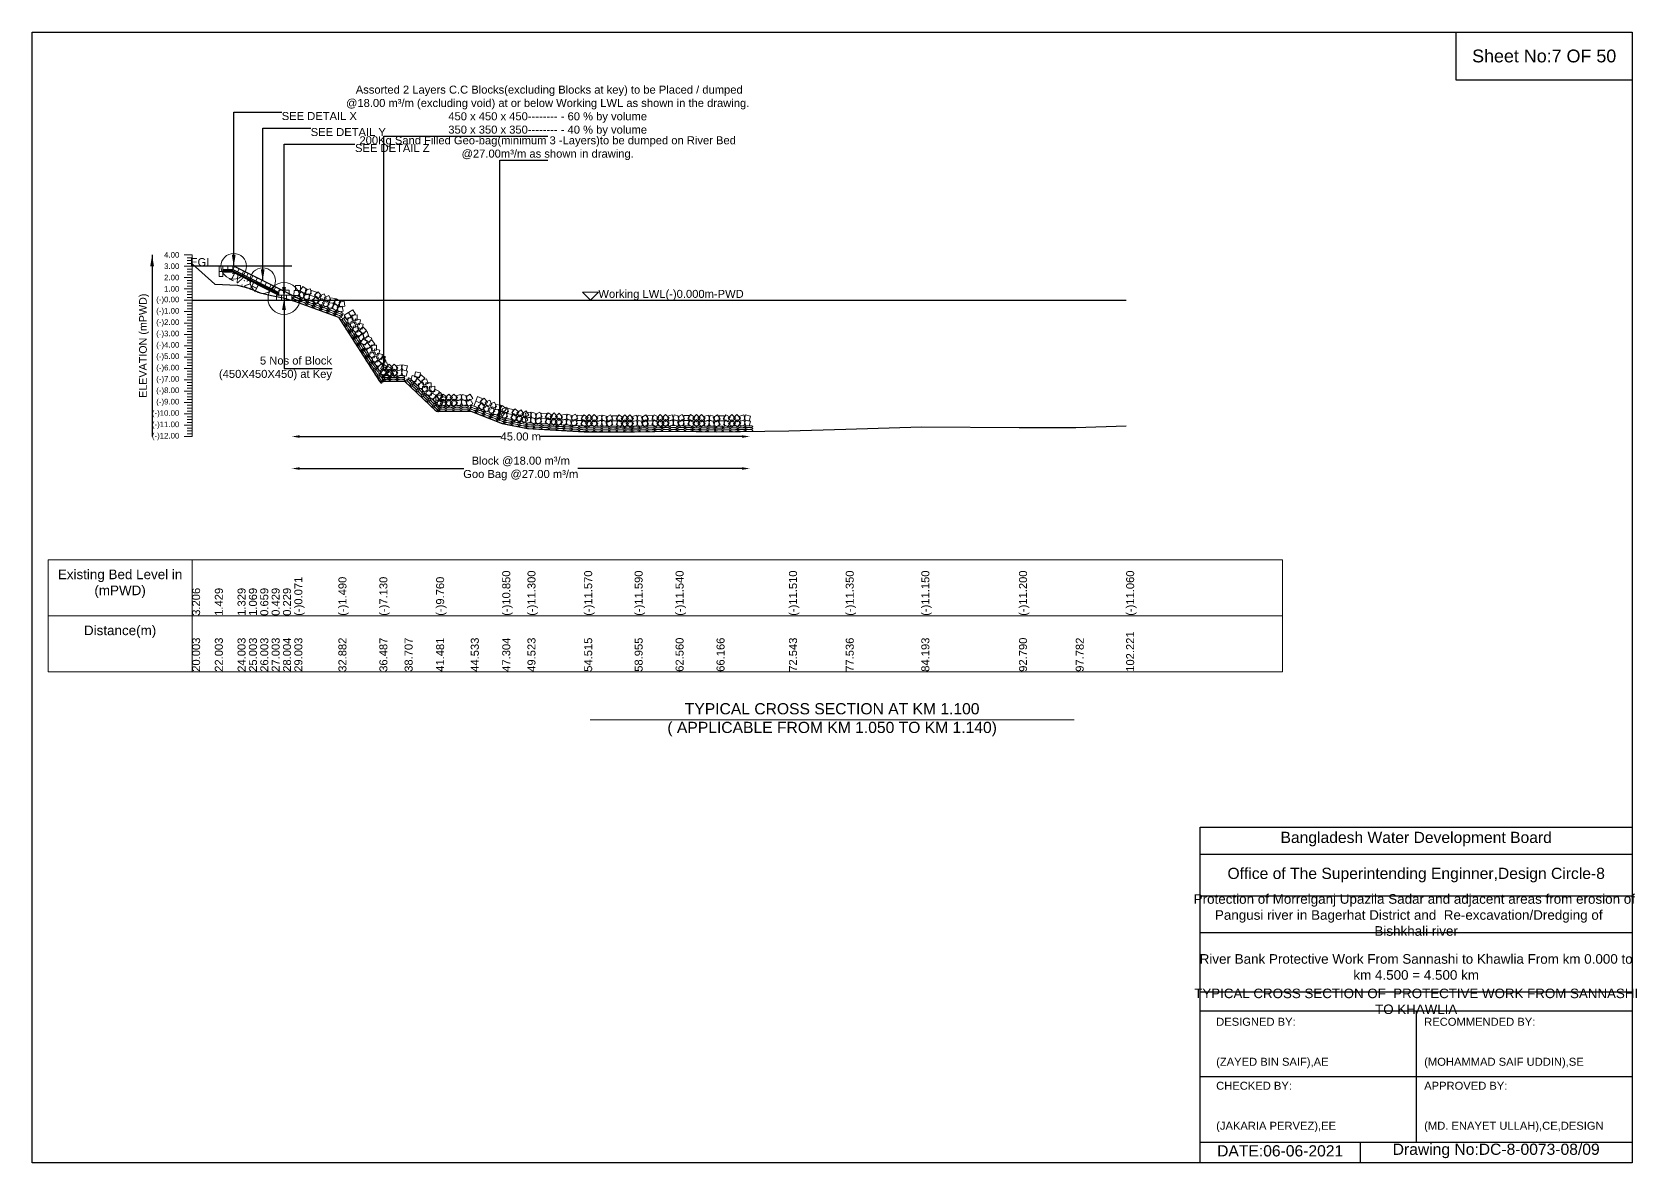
# Model space of a CAD drawing. Header units: inches. Extents: x 89000 to 845029, y -7071 to 0.
# Drawn here: x 190000 to 200029, y -7071 to 0 of the extents above; entities that cross this region are included whole.
import ezdxf

# ---------------------------------------------------------------- set-up
doc = ezdxf.new("R2010")
doc.units = ezdxf.units.IN
doc.header["$LTSCALE"] = 7
doc.header["$MEASUREMENT"] = 0
for name, color, linetype, lineweight in [('Cross section Data Border', 7, 'Continuous', 9), ('Cross Section Labels', 7, 'Continuous', 9), ('Existing_Bed_Level for Xsection', 7, 'Continuous', 25), ('Long Section Labels', 7, 'Continuous', 9)]:
    doc.layers.add(name, color=color, linetype=linetype, lineweight=lineweight)
doc.styles.get("Standard").update_dxf_attribs({"font": 'arial.ttf'})
doc.dimstyles.new('Appron Lebeling Style', dxfattribs={"dimtxt": 50, "dimasz": 50, "dimexe": 0.18, "dimexo": 0.0625, "dimgap": 0.09, "dimtad": 0, "dimtih": 1, "dimtoh": 1, "dimdec": 4, "dimzin": 0, "dimdsep": 46, "dimtxsty": 'Standard', "dimcen": 0.09, "dimse1": 1, "dimse2": 1, "dimadec": 0, "dimazin": 0, "dimtfac": 1, "dimtdec": 4, "dimtofl": 0, "dimtmove": 0, "dimatfit": 3, "dimfxl": 1, "dimtolj": 1, "dimtzin": 0, "dimarcsym": 0})
doc.dimstyles.get("Standard").update_dxf_attribs({"dimtxt": 0.18, "dimasz": 0.18, "dimexe": 0.18, "dimexo": 0.0625, "dimgap": 0.09, "dimtad": 0, "dimtih": 1, "dimtoh": 1, "dimdec": 4, "dimzin": 0, "dimdsep": 46, "dimtxsty": 'Standard', "dimcen": 0.09, "dimadec": 0, "dimazin": 0, "dimtfac": 1, "dimtdec": 4, "dimtofl": 0, "dimtmove": 0, "dimatfit": 3, "dimfxl": 1, "dimtolj": 1, "dimtzin": 0, "dimarcsym": 0})

# ---------------------------------------------------------------- blocks, each defined once
blk = doc.blocks.new('*D7')
at = {"layer": 'Cross Section Labels', "color": 0, "lineweight": -2, "transparency": 16777216}
for p, q in [((191672, -2529), (192931, -2529)), ((194436, -2529), (193178, -2529))]:
    blk.add_line(p, q, dxfattribs=at)
at = {"layer": 'Cross Section Labels', "color": 0, "transparency": 16777216}
for points in [[(191672, -2521), (191672, -2537), (191622, -2529)], [(194436, -2521), (194436, -2537), (194486, -2529)]]:
    blk.add_solid(points, dxfattribs=at)
at = {"layer": 'Defpoints', "color": 0, "transparency": 16777216}
for p in [(191622, -1677), (194486, -2497), (194486, -2529)]:
    blk.add_point(p, dxfattribs=at)
at = {"layer": 'Cross Section Labels', "color": 0, "transparency": 16777216, "insert": (193054, -2529), "char_height": 50, "attachment_point": 5}
blk.add_mtext('\\A1;45.00 m', dxfattribs=at)
blk = doc.blocks.new('*D8')
at = {"layer": 'Cross Section Labels', "color": 0, "lineweight": -2, "transparency": 16777216}
for p, q in [((191672, -2729), (192699, -2729)), ((194436, -2729), (193410, -2729))]:
    blk.add_line(p, q, dxfattribs=at)
at = {"layer": 'Cross Section Labels', "color": 0, "transparency": 16777216}
for points in [[(191672, -2721), (191672, -2737), (191622, -2729)], [(194436, -2721), (194436, -2737), (194486, -2729)]]:
    blk.add_solid(points, dxfattribs=at)
at = {"layer": 'Defpoints', "color": 0, "transparency": 16777216}
for p in [(191622, -1677), (194486, -2497), (194486, -2729)]:
    blk.add_point(p, dxfattribs=at)
at = {"layer": 'Cross Section Labels', "color": 0, "transparency": 16777216, "insert": (193054, -2729), "char_height": 50, "attachment_point": 5}
blk.add_mtext('\\A1;Block @18.00 m³/m ^JGoo Bag @27.00 m³/m ', dxfattribs=at)

msp = doc.modelspace()

# ---------------------------------------------------------------- linework, layer by layer
for points in [[(190000, 0), (200000, 0), (200000, -7071), (190000, -7071)], [(198900, 0), (200000, 0), (200000, -300), (198900, -300)]]:
    msp.add_lwpolyline(points, close=True)
for points in [[(197300, -7071), (197300, -4971), (200000, -4971)], [(197300, -5141), (200000, -5141)], [(197300, -5401), (200000, -5401)], [(197300, -5631), (200000, -5631)], [(197300, -6001), (200000, -6001)], [(197300, -6121), (200000, -6121)], [(198650, -6121), (198650, -6941)], [(197300, -6531), (200000, -6531)], [(197300, -6941), (200000, -6941)], [(198300, -6941), (198300, -7071)]]:
    msp.add_lwpolyline(points)
at = {"layer": 'Cross section Data Border'}
msp.add_lwpolyline([(190100, -3300), (197815.40124, -3300), (197815.40124, -4000), (190100, -4000)], close=True, dxfattribs=at)
for points in [[(191000, -3300), (191000, -4000)], [(190100, -3650), (197815.40124, -3650)]]:
    msp.add_lwpolyline(points, dxfattribs=at)
at = {"layer": 'Cross Section Labels'}
msp.add_lwpolyline([(193489.26609, -1677.11), (193539.26609, -1627.11), (193439.26609, -1627.11)], close=True, dxfattribs=at)
msp.add_lwpolyline([(193488, -4300), (195000, -4300), (196512, -4300)], dxfattribs=at)
for centre, radius in [((191260.16609, -1464.11), 80), ((191441.21609, -1554.635), 80), ((191574.34109, -1666.46), 100)]:
    msp.add_circle(centre, radius, dxfattribs=at)
at = {"layer": 'Existing_Bed_Level for Xsection'}
for points in [[(191000, -1449.484), (191142.01031, -1575.651), (191284.02062, -1582.751), (191355.04539, -1601.211), (191426.03093, -1630.321), (191497.0557, -1646.651), (191568.08047, -1660.851), (191639.06601, -1682.151), (191914.41896, -1782.9), (192170.41301, -2183.34), (192328.00368, -2183.34), (192524.94588, -2370.07), (192741.69647, -2370.07), (192938.39525, -2447.46), (193095.97374, -2479.41), (193450.38345, -2498.58), (193765.61911, -2500), (194021.60366, -2496.45), (194277.58925, -2500), (194730.35401, -2494.32), (195084.84997, -2482.96), (195557.52818, -2468.76), (196167.88279, -2472.31), (196522.31289, -2472.31), (196837.47833, -2462.37)], [(191622.26609, -1464.11), (191000, -1464.11)], [(191686.16609, -1677.11), (191264.6635, -1466.3587), (191260.16609, -1464.11), (191255.13785, -1464.11), (191191.23785, -1464.11)], [(191191.23785, -1485.41), (191255.13785, -1485.41), (191542.39109, -1629.03662)], [(191191.23785, -1492.51), (191253.46176, -1492.51), (191542.39109, -1636.97467)], [(191191.23785, -1499.61), (191251.78568, -1499.61), (191542.39109, -1644.91271)], [(191000, -1677.11), (196837.47833, -1677.11)]]:
    msp.add_lwpolyline(points, dxfattribs=at)
at = {"layer": 'Long Section Labels'}
for points in [[(191000, -1393.11), (190950, -1393.11)], [(191000, -2529.11), (191000, -2458.11), (191000, -2387.11), (191000, -2316.11), (191000, -2245.11), (191000, -2174.11), (191000, -2103.11), (191000, -2032.11), (191000, -1961.11), (191000, -1890.11), (191000, -1819.11), (191000, -1748.11), (191000, -1677.11), (191000, -1606.11), (191000, -1535.11), (191000, -1464.11), (191000, -1393.11)], [(191000, -1464.11), (190950, -1464.11)], [(191000, -1410.86), (190970, -1410.86)], [(191000, -1428.61), (190970, -1428.61)], [(191000, -1446.36), (190970, -1446.36)], [(191000, -1481.86), (190970, -1481.86)], [(191000, -1499.61), (190970, -1499.61)], [(191000, -1535.11), (190950, -1535.11)], [(191000, -1517.36), (190970, -1517.36)], [(191000, -1552.86), (190970, -1552.86)], [(191000, -1570.61), (190970, -1570.61)], [(191000, -1588.36), (190970, -1588.36)], [(191000, -1606.11), (190950, -1606.11)], [(191000, -1677.11), (190950, -1677.11)], [(191000, -1623.86), (190970, -1623.86)], [(191000, -1641.61), (190970, -1641.61)], [(191000, -1659.36), (190970, -1659.36)], [(191000, -1694.86), (190970, -1694.86)], [(191000, -1748.11), (190950, -1748.11)], [(191000, -1712.61), (190970, -1712.61)], [(191000, -1730.36), (190970, -1730.36)], [(191000, -1765.86), (190970, -1765.86)], [(191000, -1783.61), (190970, -1783.61)], [(191000, -1801.36), (190970, -1801.36)], [(191000, -1819.11), (190950, -1819.11)], [(191000, -1890.11), (190950, -1890.11)], [(191000, -1836.86), (190970, -1836.86)], [(191000, -1854.61), (190970, -1854.61)], [(191000, -1872.36), (190970, -1872.36)], [(191000, -1961.11), (190950, -1961.11)], [(191000, -1907.86), (190970, -1907.86)], [(191000, -1925.61), (190970, -1925.61)], [(191000, -1943.36), (190970, -1943.36)], [(191000, -1978.86), (190970, -1978.86)], [(191000, -1996.61), (190970, -1996.61)], [(191000, -2032.11), (190950, -2032.11)], [(191000, -2103.11), (190950, -2103.11)], [(191000, -2014.36), (190970, -2014.36)], [(191000, -2049.86), (190970, -2049.86)], [(191000, -2067.61), (190970, -2067.61)], [(191000, -2085.36), (190970, -2085.36)], [(191000, -2174.11), (190950, -2174.11)], [(191000, -2120.86), (190970, -2120.86)], [(191000, -2138.61), (190970, -2138.61)], [(191000, -2156.36), (190970, -2156.36)], [(191000, -2191.86), (190970, -2191.86)], [(191000, -2245.11), (190950, -2245.11)], [(191000, -2209.61), (190970, -2209.61)], [(191000, -2227.36), (190970, -2227.36)], [(191000, -2262.86), (190970, -2262.86)], [(191000, -2280.61), (190970, -2280.61)], [(191000, -2298.36), (190970, -2298.36)], [(191000, -2316.11), (190950, -2316.11)], [(191000, -2387.11), (190950, -2387.11)], [(191000, -2333.86), (190970, -2333.86)], [(191000, -2351.61), (190970, -2351.61)], [(191000, -2369.36), (190970, -2369.36)], [(191000, -2404.86), (190970, -2404.86)], [(191000, -2458.11), (190950, -2458.11)], [(191000, -2422.61), (190970, -2422.61)], [(191000, -2440.36), (190970, -2440.36)], [(191000, -2475.86), (190970, -2475.86)], [(191000, -2493.61), (190970, -2493.61)], [(191000, -2529.11), (190950, -2529.11)], [(191000, -2511.36), (190970, -2511.36)]]:
    msp.add_lwpolyline(points, dxfattribs=at)
for points in [[(191191.23785, -1464.11), (191169.93785, -1464.11), (191169.93785, -1496.06), (191191.23785, -1496.06)], [(191191.23785, -1496.06), (191169.93785, -1496.06), (191169.93785, -1528.01), (191191.23785, -1528.01)], [(191223.18785, -1464.11), (191191.23785, -1464.11), (191191.23785, -1485.41), (191223.18785, -1485.41)], [(191255.13785, -1464.11), (191223.18785, -1464.11), (191223.18785, -1485.41), (191255.13785, -1485.41)], [(191293.24045, -1480.64718), (191264.6635, -1466.3587), (191255.13785, -1485.41), (191283.7148, -1499.69847)], [(191321.81739, -1494.93565), (191293.24045, -1480.64718), (191283.7148, -1499.69847), (191312.29174, -1513.98695)], [(191350.39434, -1509.22412), (191321.81739, -1494.93565), (191312.29174, -1513.98695), (191340.86869, -1528.27542)], [(191378.97129, -1523.5126), (191350.39434, -1509.22412), (191340.86869, -1528.27542), (191369.44564, -1542.5639)], [(191407.54824, -1537.80107), (191378.97129, -1523.5126), (191369.44564, -1542.5639), (191398.02259, -1556.85237)], [(191436.12519, -1552.08955), (191407.54824, -1537.80107), (191398.02259, -1556.85237), (191426.59954, -1571.14085)], [(191464.70214, -1566.37802), (191436.12519, -1552.08955), (191426.59954, -1571.14085), (191455.17649, -1585.42932)], [(191493.27909, -1580.6665), (191464.70214, -1566.37802), (191455.17649, -1585.42932), (191483.75344, -1599.7178)], [(191521.85604, -1594.95497), (191493.27909, -1580.6665), (191483.75344, -1599.7178), (191512.33039, -1614.00627)], [(191550.43298, -1609.24344), (191521.85604, -1594.95497), (191512.33039, -1614.00627), (191540.90733, -1628.29474)], [(191678.18709, -1585.61924), (191646.251, -1584.67644), (191645.3082, -1616.61253), (191677.24429, -1617.55532)], [(191718.76702, -1609.69861), (191692.62989, -1591.32328), (191674.25455, -1617.46041), (191700.39168, -1635.83575)], [(191558.36609, -1645.16), (191526.41609, -1645.16), (191526.41609, -1677.11), (191558.36609, -1677.11)], [(191574.34109, -1613.21), (191542.39109, -1613.21), (191542.39109, -1645.16), (191574.34109, -1645.16)], [(191590.31609, -1645.16), (191558.36609, -1645.16), (191558.36609, -1677.11), (191590.31609, -1677.11)], [(191606.29109, -1613.21), (191574.34109, -1613.21), (191574.34109, -1645.16), (191606.29109, -1645.16)], [(191622.26609, -1645.16), (191590.31609, -1645.16), (191590.31609, -1677.11), (191622.26609, -1677.11)], [(191669.00461, -1616.22127), (191637.06852, -1615.27847), (191636.12572, -1647.21456), (191668.06181, -1648.15736)], [(191707.78862, -1639.70323), (191681.65148, -1621.3279), (191663.27615, -1647.46503), (191689.41328, -1665.84036)], [(191728.53768, -1636.08597), (191697.06043, -1641.56185), (191702.53632, -1673.0391), (191734.01357, -1667.56321)], [(191739.51608, -1606.08135), (191708.03884, -1611.55723), (191713.51472, -1643.03448), (191744.99197, -1637.5586)], [(191766.03313, -1656.02783), (191736.02851, -1645.04943), (191725.05011, -1675.05405), (191755.05473, -1686.03245)], [(191777.01153, -1626.02321), (191747.00692, -1615.04481), (191736.02851, -1645.04943), (191766.03313, -1656.02783)], [(191798.05016, -1678.51303), (191777.53993, -1654.01542), (191753.04232, -1674.52565), (191773.55255, -1699.02326)], [(191809.02856, -1648.50841), (191788.51833, -1624.0108), (191764.02072, -1644.52103), (191784.53096, -1669.01864)], [(191813.32221, -1666.28436), (191784.33748, -1679.72639), (191797.77951, -1708.71112), (191826.76424, -1695.26909)], [(191824.30061, -1636.27974), (191795.31589, -1649.72177), (191808.75791, -1678.7065), (191837.74264, -1665.26447)], [(191856.77504, -1706.2306), (191843.30993, -1677.25658), (191814.33592, -1690.72169), (191827.80103, -1719.6957)], [(191867.75344, -1676.22598), (191854.28834, -1647.25196), (191825.31432, -1660.71707), (191838.77943, -1689.69108)], [(191882.8883, -1694.95852), (191851.06407, -1692.12635), (191848.2319, -1723.95057), (191880.05613, -1726.78274)], [(191893.8667, -1664.9539), (191862.04247, -1662.12173), (191859.2103, -1693.94595), (191891.03453, -1696.77812)], [(191917.82095, -1716.55205), (191891.68382, -1698.17671), (191873.30849, -1724.31385), (191899.44562, -1742.68918)], [(191928.79935, -1686.54743), (191902.66222, -1668.17209), (191884.28689, -1694.30923), (191910.42402, -1712.68456)], [(191949.54842, -1682.93016), (191918.07117, -1688.40605), (191923.54706, -1719.8833), (191955.02431, -1714.40741)], [(191938.57002, -1712.93478), (191907.09277, -1718.41067), (191912.56866, -1749.88792), (191944.04591, -1744.41203)], [(191993.77124, -1780.48263), (191976.56219, -1753.56329), (191949.64285, -1770.77234), (191966.8519, -1797.69168)], [(192005.6058, -1817.77362), (192004.14289, -1785.85713), (191972.22639, -1787.32004), (191973.68931, -1819.23653)], [(192020.69059, -1763.27358), (192003.48154, -1736.35424), (191976.56219, -1753.56329), (191993.77124, -1780.48263)], [(192032.52514, -1800.56457), (192031.06223, -1768.64808), (191999.14574, -1770.11099), (192000.60865, -1802.02748)], [(192052.08419, -1800.09607), (192020.88343, -1793.21743), (192014.0048, -1824.41818), (192045.20555, -1831.29682)], [(192025.16484, -1817.30512), (191993.96409, -1810.42648), (191987.08545, -1841.62723), (192018.2862, -1848.50587)], [(192035.51041, -1875.41552), (192042.3642, -1844.20931), (192011.15798, -1837.35552), (192004.30419, -1868.56173)], [(192063.11202, -1882.27941), (192039.5178, -1860.73609), (192017.97447, -1884.33031), (192041.5687, -1905.87364)], [(192062.42975, -1858.20647), (192069.28355, -1827.00026), (192038.07733, -1820.14647), (192031.22354, -1851.35268)], [(192077.80598, -1920.62858), (192068.15667, -1890.17052), (192037.69861, -1899.81984), (192047.34793, -1930.27789)], [(192090.03137, -1865.07036), (192066.43714, -1843.52704), (192044.89381, -1867.12126), (192068.48804, -1888.66459)], [(192104.72533, -1903.41953), (192095.07601, -1872.96147), (192064.61795, -1882.61079), (192074.26727, -1913.06884)], [(192123.4205, -1913.11998), (192095.06617, -1898.39469), (192080.34088, -1926.74902), (192108.69521, -1941.47432)], [(192096.50116, -1930.32903), (192068.14683, -1915.60374), (192053.42153, -1943.95807), (192081.77587, -1958.68337)], [(192114.23459, -1968.91804), (192097.02554, -1941.9987), (192070.1062, -1959.20775), (192087.31525, -1986.12709)], [(192126.06915, -2006.20903), (192124.60624, -1974.29254), (192092.68974, -1975.75545), (192094.15266, -2007.67194)], [(192141.15394, -1951.70899), (192123.94489, -1924.78965), (192097.02554, -1941.9987), (192114.23459, -1968.91804)], [(192145.62819, -2005.74053), (192114.42744, -1998.86189), (192107.5488, -2030.06264), (192138.74955, -2036.94128)], [(192152.98849, -1988.99998), (192151.52558, -1957.08349), (192119.60909, -1958.5464), (192121.072, -1990.46289)], [(192172.54754, -1988.53148), (192141.34679, -1981.65284), (192134.46815, -2012.85359), (192165.6689, -2019.73223)], [(192155.97376, -2063.85093), (192162.82755, -2032.64472), (192131.62133, -2025.79093), (192124.76754, -2056.99714)], [(192183.57537, -2070.71482), (192159.98115, -2049.1715), (192138.43782, -2072.76572), (192162.03205, -2094.30905)], [(192182.89311, -2046.64188), (192189.7469, -2015.43567), (192158.54068, -2008.58188), (192151.68689, -2039.78809)], [(192198.26933, -2109.06399), (192188.62002, -2078.60593), (192158.16196, -2088.25525), (192167.81128, -2118.7133)], [(192210.49472, -2053.50577), (192186.90049, -2031.96245), (192165.35716, -2055.55667), (192188.95139, -2077.1)], [(192216.96451, -2118.76444), (192188.61018, -2104.03915), (192173.88488, -2132.39348), (192202.23922, -2147.11878)], [(192220.93734, -2093.34468), (192193.25826, -2077.38625), (192177.29984, -2105.06532), (192204.97891, -2121.02375)], [(192225.18868, -2091.85494), (192215.53936, -2061.39688), (192185.0813, -2071.0462), (192194.73062, -2101.50425)], [(192243.88385, -2101.55539), (192215.52952, -2086.8301), (192200.80423, -2115.18443), (192229.15856, -2129.90973)], [(192231.07758, -2076.61294), (192208.47653, -2099.196), (192231.05959, -2121.79706), (192253.66065, -2099.214)], [(192285.61065, -2099.196), (192263.00959, -2076.61294), (192240.42653, -2099.214), (192263.02758, -2121.79706)], [(192306.26069, -2079.63743), (192275.40102, -2087.91289), (192283.67648, -2118.77257), (192314.53615, -2110.49711)], [(192346.48615, -2087.91289), (192315.62648, -2079.63743), (192307.35102, -2110.49711), (192338.21069, -2118.77257)], [(192220.93734, -2125.29468), (192193.25826, -2109.33625), (192177.29984, -2137.01532), (192204.97891, -2152.97375)], [(192234.69794, -2157.35345), (192217.48889, -2130.43411), (192190.56955, -2147.64316), (192207.7786, -2174.5625)], [(192231.07758, -2108.56294), (192208.47653, -2131.146), (192231.05959, -2153.74706), (192253.66065, -2131.164)], [(192261.61729, -2140.1444), (192244.40824, -2113.22506), (192217.48889, -2130.43411), (192234.69794, -2157.35345)], [(192285.61065, -2131.146), (192263.00959, -2108.56294), (192240.42653, -2131.164), (192263.02758, -2153.74706)], [(192306.26069, -2111.58743), (192275.40102, -2119.86289), (192283.67648, -2150.72257), (192314.53615, -2142.44711)], [(192346.48615, -2119.86289), (192315.62648, -2111.58743), (192307.35102, -2142.44711), (192338.21069, -2150.72257)], [(192405.5718, -2154.90614), (192374.50583, -2147.44234), (192367.04203, -2178.5083), (192398.108, -2185.9721)], [(192432.07616, -2188.08904), (192408.89098, -2166.1061), (192386.90804, -2189.29128), (192410.09322, -2211.27423)], [(192427.55474, -2131.72095), (192396.48878, -2124.25715), (192389.02498, -2155.32312), (192420.09094, -2162.78692)], [(192454.05911, -2164.90386), (192430.87392, -2142.92092), (192408.89098, -2166.1061), (192432.07616, -2188.08904)], [(192452.54266, -2221.43266), (192443.43684, -2190.80773), (192412.8119, -2199.91355), (192421.91773, -2230.53848)], [(192474.5256, -2198.24748), (192465.41978, -2167.62255), (192434.79485, -2176.72837), (192443.90067, -2207.3533)], [(192493.39622, -2193.08266), (192461.4572, -2193.92005), (192462.29459, -2225.85908), (192494.23362, -2225.02168)], [(192471.41328, -2216.26784), (192439.47426, -2217.10523), (192440.31165, -2249.04426), (192472.25067, -2248.20686)], [(192495.44824, -2270.17675), (192494.58541, -2238.23841), (192462.64706, -2239.10123), (192463.50989, -2271.03958)], [(192523.89049, -2270.19177), (192495.80266, -2254.96428), (192480.57517, -2283.0521), (192508.663, -2298.2796)], [(192517.43118, -2246.99157), (192516.56835, -2215.05322), (192484.63, -2215.91605), (192485.49283, -2247.8544)], [(192545.87343, -2247.00659), (192517.78561, -2231.77909), (192502.55811, -2259.86692), (192530.64594, -2275.09441)], [(192547.38707, -2303.87384), (192530.68697, -2276.63583), (192503.44896, -2293.33592), (192520.14906, -2320.57393)], [(192555.99249, -2269.96), (192524.04249, -2269.96), (192524.04249, -2301.91), (192555.99249, -2301.91)], [(192555.99249, -2301.91), (192524.04249, -2301.91), (192524.04249, -2333.86), (192555.99249, -2333.86)], [(192569.37001, -2280.68865), (192552.66991, -2253.45064), (192525.4319, -2270.15074), (192542.132, -2297.38875)], [(192567.86808, -2308.78674), (192536.80211, -2301.32294), (192529.33831, -2332.38891), (192560.40428, -2339.85271)], [(192593.78624, -2280.07468), (192566.10716, -2264.11625), (192550.14873, -2291.79532), (192577.82781, -2307.75375)], [(192593.78624, -2312.02468), (192566.10716, -2296.06625), (192550.14873, -2323.74532), (192577.82781, -2339.70375)], [(192589.85102, -2285.60156), (192558.78506, -2278.13776), (192551.32126, -2309.20372), (192582.38722, -2316.66752)], [(192603.92648, -2263.34294), (192581.32543, -2285.926), (192603.90849, -2308.52706), (192626.50955, -2285.944)], [(192603.92648, -2295.29294), (192581.32543, -2317.876), (192603.90849, -2340.47706), (192626.50955, -2317.894)], [(192658.45955, -2285.926), (192635.85849, -2263.34294), (192613.27543, -2285.944), (192635.87648, -2308.52706)], [(192658.45955, -2317.876), (192635.85849, -2295.29294), (192613.27543, -2317.894), (192635.87648, -2340.47706)], [(192679.10959, -2266.36743), (192648.24992, -2274.64289), (192656.52538, -2305.50257), (192687.38505, -2297.22711)], [(192679.10959, -2298.31743), (192648.24992, -2306.59289), (192656.52538, -2337.45257), (192687.38505, -2329.17711)], [(192719.33505, -2274.64289), (192688.47538, -2266.36743), (192680.19992, -2297.22711), (192711.05959, -2305.50257)], [(192719.33505, -2306.59289), (192688.47538, -2298.31743), (192680.19992, -2329.17711), (192711.05959, -2337.45257)], [(192737.57781, -2264.11625), (192709.89873, -2280.07468), (192725.85716, -2307.75375), (192753.53624, -2291.79532)], [(192737.57781, -2296.06625), (192709.89873, -2312.02468), (192725.85716, -2339.70375), (192753.53624, -2323.74532)], [(192813.66055, -2290.8041), (192783.92899, -2279.10639), (192772.23128, -2308.83795), (192801.96284, -2320.53567)], [(192845.12687, -2314.05373), (192825.21247, -2289.06935), (192800.22809, -2308.98375), (192820.14249, -2333.96813)], [(192860.68895, -2302.19636), (192831.38895, -2314.93655), (192844.12914, -2344.23655), (192873.42914, -2331.49636)], [(192801.96284, -2320.53567), (192772.23128, -2308.83795), (192760.53356, -2338.56952), (192790.26513, -2350.26723)], [(192833.42916, -2343.7853), (192813.51476, -2318.80092), (192788.53038, -2338.71532), (192808.44478, -2363.6997)], [(192848.99124, -2331.92792), (192819.69124, -2344.66812), (192832.43143, -2373.96812), (192861.73143, -2361.22792)], [(192891.46958, -2372.90889), (192878.70606, -2343.61905), (192849.41622, -2356.38257), (192862.17974, -2385.67242)], [(192903.1673, -2343.17733), (192890.40377, -2313.88748), (192861.11393, -2326.65101), (192873.87745, -2355.94085)], [(192917.8467, -2362.26888), (192886.09989, -2358.67122), (192882.50224, -2390.41802), (192914.24904, -2394.01568)], [(192929.54441, -2332.53731), (192897.79761, -2328.93965), (192894.19995, -2360.68645), (192925.94675, -2364.28411)], [(192952.24926, -2384.6973), (192926.56217, -2365.69793), (192907.5628, -2391.38502), (192933.24989, -2410.38439)], [(192963.94697, -2354.96574), (192938.25989, -2335.96636), (192919.26052, -2361.65345), (192944.9476, -2380.65282)], [(192961.09388, -2376.55271), (192930.79565, -2386.69271), (192940.93565, -2416.99094), (192971.23388, -2406.85094)], [(192967.44275, -2345.23986), (192937.14452, -2355.37986), (192947.28452, -2385.67809), (192977.58275, -2375.53809)], [(193001.15847, -2390.63871), (192969.84562, -2384.28984), (192963.49675, -2415.60268), (192994.8096, -2421.95155)], [(193007.50734, -2359.32586), (192976.19449, -2352.97699), (192969.84562, -2384.28984), (193001.15847, -2390.63871)], [(193036.18861, -2408.06177), (193012.23266, -2386.92141), (192991.0923, -2410.87736), (193015.04825, -2432.01772)], [(193042.53748, -2376.74893), (193018.58154, -2355.60856), (192997.44117, -2379.56451), (193021.39712, -2400.70488)], [(193049.45145, -2393.6787), (193022.81356, -2411.32029), (193040.45516, -2437.95817), (193067.09304, -2420.31658)], [(193055.80032, -2362.36585), (193029.16244, -2380.00744), (193046.80403, -2406.64533), (193073.44191, -2389.00373)], [(193098.40946, -2426.64782), (193080.74666, -2400.02399), (193054.12284, -2417.68679), (193071.78563, -2444.31062)], [(193104.75833, -2395.33497), (193087.09553, -2368.71115), (193060.47171, -2386.37395), (193078.13451, -2412.99777)], [(193114.10917, -2376.53679), (193082.84758, -2383.13341), (193089.4442, -2414.395), (193120.70579, -2407.79838)], [(193153.82895, -2386.97278), (193123.46129, -2377.04264), (193113.53115, -2407.4103), (193143.89881, -2417.34045)], [(193172.61363, -2377.44681), (193144.11303, -2391.88698), (193158.55319, -2420.38758), (193187.05379, -2405.94741)], [(193214.30128, -2385.55399), (193182.39792, -2383.82834), (193180.67227, -2415.7317), (193212.57563, -2417.45735)], [(193251.49357, -2397.69518), (193224.71683, -2380.26507), (193207.28672, -2407.04181), (193234.06346, -2424.47192)], [(193262.52271, -2381.53555), (193238.73491, -2402.86495), (193260.0643, -2426.65275), (193283.8521, -2405.32335)], [(193315.75644, -2407.03104), (193294.40811, -2383.26023), (193270.6373, -2404.60856), (193291.98563, -2428.37937)], [(193337.43272, -2388.61635), (193306.17113, -2395.21296), (193312.76775, -2426.47456), (193344.02934, -2419.87794)], [(193377.1525, -2399.05234), (193346.78484, -2389.1222), (193336.8547, -2419.48986), (193367.22236, -2429.42)], [(193395.93718, -2389.52637), (193367.43658, -2403.96653), (193381.87674, -2432.46713), (193410.37734, -2418.02697)], [(193437.62483, -2397.63355), (193405.72147, -2395.9079), (193403.99582, -2427.81126), (193435.89918, -2429.53691)], [(193474.81711, -2409.77474), (193448.04037, -2392.34463), (193430.61026, -2419.12137), (193457.387, -2436.55148)], [(193480.60569, -2391.988), (193457.90313, -2414.46902), (193480.38416, -2437.17158), (193503.08671, -2414.69055)], [(193535.03647, -2414.81648), (193512.53737, -2392.13183), (193489.85273, -2414.63093), (193512.35183, -2437.31558)], [(193555.77441, -2395.35112), (193524.87777, -2403.48749), (193533.01414, -2434.38413), (193563.91078, -2426.24776)], [(193595.96218, -2403.8077), (193565.1401, -2395.39331), (193556.72572, -2426.21539), (193587.5478, -2434.62978)], [(193614.25217, -2393.36333), (193586.5015, -2409.19692), (193602.33508, -2436.94759), (193630.08576, -2421.11401)], [(193656.2901, -2399.3965), (193624.34042, -2399.25259), (193624.19651, -2431.20226), (193656.14618, -2431.34618)], [(193694.03791, -2409.68132), (193666.431, -2393.59837), (193650.34805, -2421.20528), (193677.95496, -2437.28823)], [(193704.25342, -2392.99543), (193681.55086, -2415.47646), (193704.03189, -2438.17901), (193726.73444, -2415.69798)], [(193758.6842, -2415.82391), (193736.1851, -2393.13927), (193713.50046, -2415.63837), (193735.99956, -2438.32301)], [(193777.51585, -2396.12248), (193746.7739, -2404.82506), (193755.47649, -2435.56701), (193786.21844, -2426.86443)], [(193817.8522, -2403.83935), (193786.88074, -2395.99261), (193779.034, -2426.96406), (193810.00545, -2434.81081)], [(193835.94723, -2393.06075), (193808.49211, -2409.40146), (193824.83282, -2436.85658), (193852.28794, -2420.51587)], [(193878.0889, -2398.32064), (193846.14197, -2398.76368), (193846.58501, -2430.71061), (193878.53194, -2430.26757)], [(193916.01927, -2407.91027), (193888.12157, -2392.33719), (193872.54849, -2420.2349), (193900.44619, -2435.80797)], [(193925.92653, -2391.03953), (193903.6408, -2413.93383), (193926.53509, -2436.21956), (193948.82082, -2413.32526)], [(193980.7675, -2412.86423), (193957.85547, -2390.59674), (193935.58797, -2413.50877), (193958.50001, -2435.77627)], [(194001.14435, -2393.02119), (193970.4024, -2401.72378), (193979.10498, -2432.46573), (194009.84693, -2423.76314)], [(194044.1272, -2401.32607), (194013.38525, -2392.62349), (194004.68267, -2423.36544), (194035.42462, -2432.06803)], [(194062.51418, -2391.05341), (194034.61647, -2406.62649), (194050.18955, -2434.52419), (194078.08725, -2418.95111)], [(194104.49378, -2397.47989), (194072.54685, -2397.03685), (194072.10381, -2428.98378), (194104.05074, -2429.42682)], [(194142.14364, -2408.11767), (194114.68852, -2391.77696), (194098.34781, -2419.23208), (194125.80293, -2435.57279)], [(194152.51492, -2391.52815), (194129.60289, -2413.79564), (194151.87038, -2436.70768), (194174.78241, -2414.44018)], [(194206.72959, -2414.86523), (194184.44386, -2391.97094), (194161.54956, -2414.25667), (194183.8353, -2437.15097)], [(194227.64886, -2395.59489), (194196.67741, -2403.44164), (194204.52415, -2434.41309), (194235.49561, -2426.56635)], [(194267.7557, -2404.42735), (194237.01375, -2395.72476), (194228.31117, -2426.46671), (194259.05312, -2435.1693)], [(194283.34447, -2393.96571), (194255.86776, -2410.2701), (194272.17215, -2437.74681), (194299.64886, -2421.44242)], [(194325.47915, -2399.28134), (194293.53166, -2399.68212), (194293.93245, -2431.62961), (194325.87993, -2431.22882)], [(194363.3968, -2408.92113), (194335.51973, -2393.31117), (194319.90976, -2421.18825), (194347.78684, -2436.79821)], [(194373.32637, -2392.06351), (194351.01037, -2414.9283), (194373.87517, -2437.2443), (194396.19116, -2414.3795)], [(194428.13842, -2413.96072), (194405.25586, -2391.66295), (194382.95809, -2414.54551), (194405.84065, -2436.84328)], [(194448.5415, -2394.14465), (194417.78807, -2402.80657), (194426.44998, -2433.56), (194457.20342, -2424.89809)], [(194488.8676, -2401.91487), (194457.90655, -2394.02717), (194450.01885, -2424.98822), (194480.9799, -2432.87592)], [(193112.38352, -2408.44015), (193081.12193, -2415.03677), (193087.71855, -2446.29836), (193118.98014, -2439.70174)], [(193152.1033, -2418.87615), (193121.73564, -2408.94601), (193111.8055, -2439.31367), (193142.17316, -2449.24381)], [(193170.88798, -2409.35018), (193142.38738, -2423.79034), (193156.82754, -2452.29094), (193185.32814, -2437.85078)], [(193212.57563, -2417.45735), (193180.67227, -2415.7317), (193178.94662, -2447.63507), (193210.84998, -2449.36072)], [(193249.76791, -2429.59855), (193222.99117, -2412.16844), (193205.56107, -2438.94518), (193232.3378, -2456.37529)], [(193260.79706, -2413.43892), (193237.00926, -2434.76831), (193258.33865, -2458.55611), (193282.12645, -2437.22671)], [(193314.03079, -2438.9344), (193292.68245, -2415.16359), (193268.91165, -2436.51193), (193290.25998, -2460.28273)], [(193335.70707, -2420.51971), (193304.44548, -2427.11633), (193311.0421, -2458.37792), (193342.30369, -2451.7813)], [(193375.42685, -2430.95571), (193345.05919, -2421.02556), (193335.12904, -2451.39322), (193365.4967, -2461.32337)], [(193394.21153, -2421.42974), (193365.71093, -2435.8699), (193380.15109, -2464.3705), (193408.65169, -2449.93034)], [(193435.89918, -2429.53691), (193403.99582, -2427.81126), (193402.27017, -2459.71462), (193434.17353, -2461.44028)], [(193473.09146, -2441.6781), (193446.31472, -2424.24799), (193428.88461, -2451.02473), (193455.66135, -2468.45484)], [(193480.46177, -2423.93767), (193457.75921, -2446.4187), (193480.24024, -2469.12125), (193502.94279, -2446.64022)], [(193534.89255, -2446.76615), (193512.39345, -2424.08151), (193489.70881, -2446.58061), (193512.20791, -2469.26525)], [(193555.63049, -2427.3008), (193524.73385, -2435.43717), (193532.87022, -2466.3338), (193563.76686, -2458.19743)], [(193595.81826, -2435.75737), (193564.99618, -2427.34299), (193556.5818, -2458.16507), (193587.40388, -2466.57945)], [(193614.10825, -2425.31301), (193586.35758, -2441.14659), (193602.19116, -2468.89727), (193629.94184, -2453.06368)], [(193656.14618, -2431.34618), (193624.19651, -2431.20226), (193624.05259, -2463.15194), (193656.00226, -2463.29586)], [(193693.89399, -2441.631), (193666.28708, -2425.54805), (193650.20413, -2453.15496), (193677.81104, -2469.23791)], [(193704.1095, -2424.94511), (193681.40694, -2447.42614), (193703.88797, -2470.12869), (193726.59053, -2447.64766)], [(193758.54028, -2447.77359), (193736.04118, -2425.08895), (193713.35654, -2447.58805), (193735.85564, -2470.27269)], [(193777.95889, -2428.06941), (193747.21694, -2436.77199), (193755.91953, -2467.51394), (193786.66148, -2458.81136)], [(193818.29524, -2435.78628), (193787.32378, -2427.93953), (193779.47704, -2458.91099), (193810.44849, -2466.75773)], [(193836.39027, -2425.00768), (193808.93515, -2441.34839), (193825.27586, -2468.80351), (193852.73098, -2452.4628)], [(193878.53194, -2430.26757), (193846.58501, -2430.71061), (193847.02805, -2462.65754), (193878.97498, -2462.2145)], [(193916.46231, -2439.8572), (193888.56461, -2424.28412), (193872.99153, -2452.18182), (193900.88923, -2467.7549)], [(193926.36957, -2422.98646), (193904.08384, -2445.88075), (193926.97813, -2468.16648), (193949.26386, -2445.27219)], [(193981.21054, -2444.81116), (193958.29851, -2422.54367), (193936.03101, -2445.4557), (193958.94305, -2467.72319)], [(194001.58739, -2424.96812), (193970.84544, -2433.67071), (193979.54802, -2464.41266), (194010.28997, -2455.71007)], [(194043.68416, -2433.273), (194012.94221, -2424.57042), (194004.23963, -2455.31237), (194034.98158, -2464.01495)], [(194062.07114, -2423.00034), (194034.17344, -2438.57341), (194049.74652, -2466.47112), (194077.64422, -2450.89804)], [(194104.05074, -2429.42682), (194072.10381, -2428.98378), (194071.66077, -2460.93071), (194103.6077, -2461.37375)], [(194141.7006, -2440.0646), (194114.24548, -2423.72389), (194097.90477, -2451.17901), (194125.35989, -2467.51972)], [(194152.07188, -2423.47508), (194129.15985, -2445.74257), (194151.42734, -2468.65461), (194174.33937, -2446.38711)], [(194206.28655, -2446.81216), (194184.00082, -2423.91787), (194161.10653, -2446.2036), (194183.39226, -2469.09789)], [(194227.20582, -2427.54182), (194196.23437, -2435.38856), (194204.08111, -2466.36002), (194235.05257, -2458.51328)], [(194267.31266, -2436.37428), (194236.57071, -2427.67169), (194227.86813, -2458.41364), (194258.61008, -2467.11623)], [(194283.74526, -2425.9132), (194256.26855, -2442.21758), (194272.57293, -2469.69429), (194300.04964, -2453.38991)], [(194325.87993, -2431.22882), (194293.93245, -2431.62961), (194294.33323, -2463.57709), (194326.28072, -2463.17631)], [(194363.79759, -2440.86861), (194335.92051, -2425.25865), (194320.31055, -2453.13573), (194348.18763, -2468.74569)], [(194373.72715, -2424.01099), (194351.41116, -2446.87579), (194374.27596, -2469.19178), (194396.59195, -2446.32698)], [(194428.53921, -2445.90821), (194405.65665, -2423.61043), (194383.35887, -2446.49299), (194406.24143, -2468.79077)], [(194448.94229, -2426.09214), (194418.18885, -2434.75406), (194426.85077, -2465.50749), (194457.6042, -2456.84557)], [(194489.26839, -2433.86235), (194458.30734, -2425.97465), (194450.41964, -2456.93571), (194481.38069, -2464.82341)]]:
    msp.add_lwpolyline(points, close=True, dxfattribs=at)
for centre, major_axis in [((191646.85785, -1678.57567), (22.19008, -8.11914)), ((191651.00524, -1667.2406), (22.19008, -8.11914)), ((191655.15264, -1655.90552), (22.19008, -8.11914)), ((191691.23801, -1694.81395), (22.19008, -8.11914)), ((191695.38541, -1683.47887), (22.19008, -8.11914)), ((191699.5328, -1672.14379), (22.19008, -8.11914)), ((191735.61818, -1711.05223), (22.19008, -8.11914)), ((191739.76557, -1699.71715), (22.19008, -8.11914)), ((191743.91297, -1688.38207), (22.19008, -8.11914)), ((191784.14574, -1715.95542), (22.19008, -8.11914)), ((191788.29314, -1704.62035), (22.19008, -8.11914)), ((191779.99834, -1727.2905), (22.19008, -8.11914)), ((191824.37851, -1743.52878), (22.19008, -8.11914)), ((191828.52591, -1732.1937), (22.19008, -8.11914)), ((191832.6733, -1720.85862), (22.19008, -8.11914)), ((191868.75868, -1759.76706), (22.19008, -8.11914)), ((191872.90607, -1748.43198), (22.19008, -8.11914)), ((191877.05347, -1737.0969), (22.19008, -8.11914)), ((191913.13884, -1776.00533), (22.19008, -8.11914)), ((191917.28624, -1764.67025), (22.19008, -8.11914)), ((191921.43363, -1753.33517), (22.19008, -8.11914)), ((191943.03425, -1816.45715), (12.72705, -19.90835)), ((191953.20378, -1809.95595), (12.72705, -19.90835)), ((191963.37331, -1803.45475), (12.72705, -19.90835)), ((191968.48835, -1856.27385), (12.72705, -19.90835)), ((191978.65788, -1849.77265), (12.72705, -19.90835)), ((191988.82741, -1843.27146), (12.72705, -19.90835)), ((191993.94245, -1896.09055), (12.72705, -19.90835)), ((192004.11198, -1889.58935), (12.72705, -19.90835)), ((192014.28151, -1883.08816), (12.72705, -19.90835)), ((192039.7356, -1922.90486), (12.72705, -19.90835)), ((192019.39654, -1935.90725), (12.72705, -19.90835)), ((192029.56607, -1929.40605), (12.72705, -19.90835)), ((192044.85064, -1975.72395), (12.72705, -19.90835)), ((192055.02017, -1969.22276), (12.72705, -19.90835)), ((192065.1897, -1962.72156), (12.72705, -19.90835)), ((192070.30474, -2015.54065), (12.72705, -19.90835)), ((192080.47427, -2009.03946), (12.72705, -19.90835)), ((192090.6438, -2002.53826), (12.72705, -19.90835)), ((192095.75884, -2055.35736), (12.72705, -19.90835)), ((192105.92837, -2048.85616), (12.72705, -19.90835)), ((192116.0979, -2042.35496), (12.72705, -19.90835)), ((192121.21293, -2095.17406), (12.72705, -19.90835)), ((192131.38246, -2088.67286), (12.72705, -19.90835)), ((192141.55199, -2082.17166), (12.72705, -19.90835)), ((192167.00609, -2121.98836), (12.72705, -19.90835)), ((192146.66703, -2134.99076), (12.72705, -19.90835)), ((192156.83656, -2128.48956), (12.72705, -19.90835)), ((192172.12113, -2174.80746), (12.72705, -19.90835)), ((192182.29066, -2168.30626), (12.72705, -19.90835)), ((192192.46019, -2161.80507), (12.72705, -19.90835)), ((192211.40159, -2153.165), (23.6288, 0)), ((192211.40159, -2165.235), (23.6288, 0)), ((192211.40159, -2177.305), (23.6288, 0)), ((192258.65919, -2153.165), (23.6288, 0)), ((192258.65919, -2165.235), (23.6288, 0)), ((192258.65919, -2177.305), (23.6288, 0)), ((192305.91679, -2153.165), (23.6288, 0)), ((192305.91679, -2165.235), (23.6288, 0)), ((192305.91679, -2177.305), (23.6288, 0)), ((192350.42166, -2196.27908), (17.14673, -16.25761)), ((192358.72633, -2187.52023), (17.14673, -16.25761)), ((192367.031, -2178.76138), (17.14673, -16.25761)), ((192393.01979, -2220.03545), (17.14673, -16.25761)), ((192401.32446, -2211.2766), (17.14673, -16.25761)), ((192384.71512, -2228.79429), (17.14673, -16.25761)), ((192419.00858, -2261.30951), (17.14673, -16.25761)), ((192427.31325, -2252.55066), (17.14673, -16.25761)), ((192435.61792, -2243.79182), (17.14673, -16.25761)), ((192453.30205, -2293.82473), (17.14673, -16.25761)), ((192461.60671, -2285.06588), (17.14673, -16.25761)), ((192469.91138, -2276.30703), (17.14673, -16.25761)), ((192495.90017, -2317.5811), (17.14673, -16.25761)), ((192504.20484, -2308.82225), (17.14673, -16.25761)), ((192487.59551, -2326.33994), (17.14673, -16.25761)), ((192521.88897, -2358.85516), (17.14673, -16.25761)), ((192530.19364, -2350.09631), (17.14673, -16.25761)), ((192538.4983, -2341.33746), (17.14673, -16.25761)), ((192562.26889, -2339.895), (23.6288, 0)), ((192562.26889, -2351.965), (23.6288, 0)), ((192562.26889, -2364.035), (23.6288, 0)), ((192609.52649, -2339.895), (23.6288, 0)), ((192609.52649, -2351.965), (23.6288, 0)), ((192609.52649, -2364.035), (23.6288, 0)), ((192656.78409, -2339.895), (23.6288, 0)), ((192656.78409, -2351.965), (23.6288, 0)), ((192656.78409, -2364.035), (23.6288, 0)), ((192704.04169, -2339.895), (23.6288, 0)), ((192704.04169, -2351.965), (23.6288, 0)), ((192704.04169, -2364.035), (23.6288, 0)), ((192752.84209, -2367.96987), (21.98814, -8.65111)), ((192757.26122, -2356.73795), (21.98814, -8.65111)), ((192761.68036, -2345.50602), (21.98814, -8.65111)), ((192796.81838, -2385.27209), (21.98814, -8.65111)), ((192801.23751, -2374.04017), (21.98814, -8.65111)), ((192805.65665, -2362.80824), (21.98814, -8.65111)), ((192840.79466, -2402.57431), (21.98814, -8.65111)), ((192845.2138, -2391.34238), (21.98814, -8.65111)), ((192849.63294, -2380.11046), (21.98814, -8.65111)), ((192889.19009, -2408.6446), (21.98814, -8.65111)), ((192893.60923, -2397.41268), (21.98814, -8.65111)), ((192937.58552, -2414.71489), (21.98814, -8.65111)), ((192884.77095, -2419.87653), (21.98814, -8.65111)), ((192928.74724, -2437.17874), (21.98814, -8.65111)), ((192933.16638, -2425.94682), (21.98814, -8.65111)), ((192973.42144, -2448.40397), (23.15759, -4.69534)), ((192975.8199, -2436.57468), (23.15759, -4.69534)), ((192978.21836, -2424.74538), (23.15759, -4.69534)), ((193019.73662, -2457.79466), (23.15759, -4.69534)), ((193022.13508, -2445.96536), (23.15759, -4.69534)), ((193024.53354, -2434.13606), (23.15759, -4.69534)), ((193066.0518, -2467.18534), (23.15759, -4.69534)), ((193068.45026, -2455.35605), (23.15759, -4.69534)), ((193070.84872, -2443.52675), (23.15759, -4.69534)), ((193111.78024, -2474.22115), (23.59431, -1.27621)), ((193112.43215, -2462.16877), (23.59431, -1.27621)), ((193113.08406, -2450.11639), (23.59431, -1.27621)), ((193158.96886, -2476.77358), (23.59431, -1.27621)), ((193159.62077, -2464.7212), (23.59431, -1.27621)), ((193160.27268, -2452.66882), (23.59431, -1.27621)), ((193206.15748, -2479.32601), (23.59431, -1.27621)), ((193206.80939, -2467.27363), (23.59431, -1.27621)), ((193207.4613, -2455.22125), (23.59431, -1.27621)), ((193253.3461, -2481.87844), (23.59431, -1.27621)), ((193253.99801, -2469.82606), (23.59431, -1.27621)), ((193254.64992, -2457.77368), (23.59431, -1.27621)), ((193300.53472, -2484.43087), (23.59431, -1.27621)), ((193301.18663, -2472.37849), (23.59431, -1.27621)), ((193301.83854, -2460.32611), (23.59431, -1.27621)), ((193347.72334, -2486.9833), (23.59431, -1.27621)), ((193348.37525, -2474.93092), (23.59431, -1.27621)), ((193349.02716, -2462.87854), (23.59431, -1.27621)), ((193394.91196, -2489.53573), (23.59431, -1.27621)), ((193395.56387, -2477.48335), (23.59431, -1.27621)), ((193396.21578, -2465.43096), (23.59431, -1.27621)), ((193442.10058, -2492.08816), (23.59431, -1.27621)), ((193442.75249, -2480.03578), (23.59431, -1.27621)), ((193443.4044, -2467.98339), (23.59431, -1.27621)), ((193489.04643, -2492.7191), (23.62856, -0.10644)), ((193489.1008, -2480.64922), (23.62856, -0.10644)), ((193489.15517, -2468.57934), (23.62856, -0.10644)), ((193536.30355, -2492.93197), (23.62856, -0.10644)), ((193536.35792, -2480.86209), (23.62856, -0.10644)), ((193536.41229, -2468.79222), (23.62856, -0.10644)), ((193583.56067, -2493.14484), (23.62856, -0.10644)), ((193583.61504, -2481.07497), (23.62856, -0.10644)), ((193583.66941, -2469.00509), (23.62856, -0.10644)), ((193630.81779, -2493.35772), (23.62856, -0.10644)), ((193630.87216, -2481.28784), (23.62856, -0.10644)), ((193630.92653, -2469.21796), (23.62856, -0.10644)), ((193678.07491, -2493.57059), (23.62856, -0.10644)), ((193678.12928, -2481.50071), (23.62856, -0.10644)), ((193678.18365, -2469.43084), (23.62856, -0.10644)), ((193725.33203, -2493.78346), (23.62856, -0.10644)), ((193725.3864, -2481.71359), (23.62856, -0.10644)), ((193725.44077, -2469.64371), (23.62856, -0.10644)), ((193772.14294, -2469.73163), (23.62653, 0.32765)), ((193772.31032, -2481.80047), (23.62653, 0.32765)), ((193772.47769, -2493.8693), (23.62653, 0.32765)), ((193819.396, -2469.07632), (23.62653, 0.32765)), ((193819.56337, -2481.14516), (23.62653, 0.32765)), ((193819.73074, -2493.214), (23.62653, 0.32765)), ((193866.64906, -2468.42101), (23.62653, 0.32765)), ((193866.81643, -2480.48985), (23.62653, 0.32765)), ((193866.9838, -2492.55869), (23.62653, 0.32765)), ((193913.90211, -2467.76571), (23.62653, 0.32765)), ((193914.06948, -2479.83455), (23.62653, 0.32765)), ((193914.23686, -2491.90339), (23.62653, 0.32765)), ((193961.15517, -2467.1104), (23.62653, 0.32765)), ((193961.32254, -2479.17924), (23.62653, 0.32765)), ((193961.48991, -2491.24808), (23.62653, 0.32765)), ((194008.40823, -2466.45509), (23.62653, 0.32765)), ((194008.5756, -2478.52393), (23.62653, 0.32765)), ((194008.74297, -2490.59277), (23.62653, 0.32765)), ((194056.16339, -2490.89369), (23.62653, -0.32765)), ((194056.33076, -2478.82485), (23.62653, -0.32765)), ((194056.49814, -2466.75601), (23.62653, -0.32765)), ((194103.41645, -2491.549), (23.62653, -0.32765)), ((194103.58382, -2479.48016), (23.62653, -0.32765)), ((194103.75119, -2467.41132), (23.62653, -0.32765)), ((194150.66951, -2492.2043), (23.62653, -0.32765)), ((194150.83688, -2480.13546), (23.62653, -0.32765)), ((194151.00425, -2468.06662), (23.62653, -0.32765)), ((194197.92256, -2492.8596), (23.62653, -0.32765)), ((194198.08993, -2480.79077), (23.62653, -0.32765)), ((194198.2573, -2468.72193), (23.62653, -0.32765)), ((194245.17562, -2493.51491), (23.62653, -0.32765)), ((194245.34299, -2481.44607), (23.62653, -0.32765)), ((194245.51036, -2469.37723), (23.62653, -0.32765)), ((194291.96673, -2469.64226), (23.62694, 0.2964)), ((194292.11814, -2481.71131), (23.62694, 0.2964)), ((194292.26955, -2493.78036), (23.62694, 0.2964)), ((194339.22061, -2469.04945), (23.62694, 0.2964)), ((194339.37202, -2481.1185), (23.62694, 0.2964)), ((194339.52343, -2493.18755), (23.62694, 0.2964)), ((194386.47449, -2468.45664), (23.62694, 0.2964)), ((194386.6259, -2480.52569), (23.62694, 0.2964)), ((194386.77731, -2492.59474), (23.62694, 0.2964)), ((194433.72837, -2467.86384), (23.62694, 0.2964)), ((194433.87978, -2479.93289), (23.62694, 0.2964)), ((194434.03119, -2492.00194), (23.62694, 0.2964)), ((194480.98226, -2467.27103), (23.62694, 0.2964)), ((194481.13366, -2479.34008), (23.62694, 0.2964)), ((194481.28507, -2491.40913), (23.62694, 0.2964))]:
    msp.add_ellipse(centre, major_axis=major_axis, ratio=0.255, dxfattribs=at)

# ---------------------------------------------------------------- texts
at = {"attachment_point": 5}
for s, insert, char_height in [('Sheet No:7 OF 50', (199450, -150), 80), ('Bangladesh Water Development Board', (198650, -5046), 70), ('Office of The Superintending Enginner,Design Circle-8', (198650, -5271), 70)]:
    msp.add_mtext(s, dxfattribs=dict(at, insert=insert, char_height=char_height))
for s, insert, char_height, width, attachment_point in [('Protection of Morrelganj Upazila Sadar and adjacent areas from erosion of  Pangusi river in Bagerhat District and  Re-excavation/Dredging of     Bishkhali river', (198650, -5521), 60, 2800, 5), ('River Bank Protective Work From Sannashi to Khawlia From km 0.000 to km 4.500 = 4.500 km', (198650, -5846), 60, 2700, 5), ('TYPICAL CROSS SECTION OF  PROTECTIVE WORK FROM SANNASHI TO KHAWLIA', (198650, -6061), 59.5765532, 2800, 5), ('DESIGNED BY:^J^J^J(ZAYED BIN SAIF),AE', (197400, -6321), 50, 1400, 4), ('RECOMMENDED BY:^J^J^J(MOHAMMAD SAIF UDDIN),SE', (198700, -6321), 50, 1400, 4), ('CHECKED BY:^J^J^J(JAKARIA PERVEZ),EE', (197400, -6721), 50, 1400, 4), ('APPROVED BY:^J^J^J(MD. ENAYET ULLAH),CE,DESIGN', (198700, -6721), 50, 1400, 4), ('DATE:06-06-2021', (197800, -6996), 70, 1400, 5), ('Drawing No:DC-8-0073-08/09', (199150, -6996), 70, 2200, 5)]:
    msp.add_mtext(s, dxfattribs=dict(insert=insert, char_height=char_height, width=width, attachment_point=attachment_point))
at = {"layer": 'Cross section Data Border', "char_height": 60, "width": 800, "attachment_point": 5}
for s, insert in [('Existing Bed Level in (mPWD)', (190550, -3450)), ('Distance(m)', (190550, -3750))]:
    msp.add_mtext(s, dxfattribs=dict(at, insert=insert))
at = {"layer": 'Cross Section Labels'}
for s, insert, char_height, attachment_point in [(' Assorted 2 Layers C.C Blocks(excluding Blocks at key) to be Placed / dumped^J@18.00 m³/m (excluding void) at or below Working LWL as shown in the drawing.^J450 x 450 x 450-------- - 60 % by volume^J350 x 350 x 350-------- - 40 % by volume', (193222.24768, -650), 50, 8), ('SEE DETAIL X', (191560.16609, -500), 50, 1), ('SEE DETAIL Y', (191741.21609, -600), 50, 1), ('SEE DETAIL Z', (192018.11609, -700), 50, 1), ('200Kg Sand Filled Geo-bag(minimum 3 -Layers)to be dumped on River Bed^J@27.00m³/m as shown in drawing.', (193222.24768, -800), 50, 8), ('EGL', (191127.33785, -1464.11), 50, 9), ('Working LWL(-)0.000m-PWD', (193539.26609, -1677.11), 50, 7), ('5 Nos of Block ^J(450X450X450) at Key', (191874.34109, -2103.11), 50, 6), ('TYPICAL CROSS SECTION AT KM 1.100^J( APPLICABLE FROM KM 1.050 TO KM 1.140)', (195000, -4300), 70, 5)]:
    msp.add_mtext(s, dxfattribs=dict(at, insert=insert, char_height=char_height, attachment_point=attachment_point))
at = {"layer": 'Cross Section Labels', "insert": (191334.81501, -1541.12467), "char_height": 50, "attachment_point": 2, "rotation": 333.434948823}
msp.add_mtext('1V:2H', dxfattribs=at)
at = {"layer": 'Long Section Labels', "char_height": 35, "attachment_point": 6}
for s, insert in [('4.00', (190920, -1393.11)), ('3.00', (190920, -1464.11)), ('2.00', (190920, -1535.11)), ('1.00', (190920, -1606.11)), ('(-)0.00', (190920, -1677.11)), ('(-)1.00', (190920, -1748.11)), ('(-)2.00', (190920, -1819.11)), ('(-)3.00', (190920, -1890.11)), ('(-)4.00', (190920, -1961.11)), ('(-)5.00', (190920, -2032.11)), ('(-)6.00', (190920, -2103.11)), ('(-)7.00', (190920, -2174.11)), ('(-)8.00', (190920, -2245.11)), ('(-)9.00', (190920, -2316.11)), ('(-)10.00', (190920, -2387.11)), ('(-)11.00', (190920, -2458.11)), ('(-)12.00', (190920, -2529.11))]:
    msp.add_mtext(s, dxfattribs=dict(at, insert=insert))
at = {"layer": 'Long Section Labels', "rotation": 90}
for s, insert, char_height, attachment_point in [('ELEVATION (mPWD)', (190700, -1961.11), 48, 5), ('(-)0.071', (191639.06601, -3650), 50, 1), ('(-)1.490', (191914.41896, -3650), 50, 1), ('(-)7.130', (192170.41301, -3650), 50, 1), ('(-)7.130', (192170.41301, -3650), 50, 1), ('(-)9.760', (192524.94588, -3650), 50, 1), ('(-)9.760', (192524.94588, -3650), 50, 1), ('(-)10.850', (192938.39525, -3650), 50, 1), ('(-)11.300', (193095.97374, -3650), 50, 1), ('(-)11.570', (193450.38345, -3650), 50, 1), ('(-)11.590', (193765.61911, -3650), 50, 1), ('(-)11.590', (193765.61911, -3650), 50, 1), ('(-)11.540', (194021.60366, -3650), 50, 1), ('(-)11.510', (194730.35401, -3650), 50, 1), ('(-)11.350', (195084.84997, -3650), 50, 1), ('(-)11.150', (195557.52818, -3650), 50, 1), ('(-)11.200', (196167.88279, -3650), 50, 1), ('(-)11.200', (196167.88279, -3650), 50, 1), ('(-)11.060', (196837.47833, -3650), 50, 1), ('3.206', (191000, -3650), 50, 1), ('1.429', (191142.01031, -3650), 50, 1), ('1.329', (191284.02062, -3650), 50, 1), ('1.069', (191355.04539, -3650), 50, 1), ('0.659', (191426.03093, -3650), 50, 1), ('0.429', (191497.0557, -3650), 50, 1), ('0.229', (191568.08047, -3650), 50, 1), ('20.003', (191000, -4000), 50, 1), ('22.003', (191142.01031, -4000), 50, 1), ('24.003', (191284.02062, -4000), 50, 1), ('25.003', (191355.04539, -4000), 50, 1), ('26.003', (191426.03093, -4000), 50, 1), ('27.003', (191497.0557, -4000), 50, 1), ('28.004', (191568.08047, -4000), 50, 1), ('29.003', (191639.06601, -4000), 50, 1), ('32.882', (191914.41896, -4000), 50, 1), ('36.487', (192170.41301, -4000), 50, 1), ('38.707', (192328.00368, -4000), 50, 1), ('41.481', (192524.94588, -4000), 50, 1), ('44.533', (192741.69647, -4000), 50, 1), ('47.304', (192938.39525, -4000), 50, 1), ('49.523', (193095.97374, -4000), 50, 1), ('54.515', (193450.38345, -4000), 50, 1), ('58.955', (193765.61911, -4000), 50, 1), ('62.560', (194021.60366, -4000), 50, 1), ('66.166', (194277.58925, -4000), 50, 1), ('72.543', (194730.35401, -4000), 50, 1), ('77.536', (195084.84997, -4000), 50, 1), ('84.193', (195557.52818, -4000), 50, 1), ('92.790', (196167.88279, -4000), 50, 1), ('97.782', (196522.31289, -4000), 50, 1), ('102.221', (196837.47833, -4000), 50, 1)]:
    msp.add_mtext(s, dxfattribs=dict(at, insert=insert, char_height=char_height, attachment_point=attachment_point))

# ---------------------------------------------------------------- dimensions: what is measured, and where the dimension line sits
at = {"layer": 'Cross Section Labels'}
for base, text, picture, middle in [((194486.47237, -2529.11), '45.00 m', '*D7', (193054.36923, -2529.11)), ((194486.47237, -2729.11), 'Block @18.00 m³/m ^JGoo Bag @27.00 m³/m ', '*D8', (193054.36923, -2729.11))]:
    dim = msp.add_linear_dim(base=base, p1=(191622.26609, -1677.11), p2=(194486.47237, -2497.37953), text=text, dimstyle='Appron Lebeling Style', dxfattribs=at)
    dim.commit()
    dim.dimension.update_dxf_attribs({"geometry": picture, "text_midpoint": middle})

# ---------------------------------------------------------------- leaders
at = {"layer": 'Cross Section Labels', "annotation_type": 0, "has_hookline": 1}
for points, hookline_direction, text_width in [([(191260.16609, -1464.11), (191260.16609, -500), (191560.07609, -500)], 0, 466.13233), ([(191441.21609, -1554.635), (191441.21609, -600), (191741.12609, -600)], 0, 466.03001), ([(191574.34109, -1666.46), (191574.34109, -700), (192018.02609, -700)], 0, 460.91405), ([(192199.11859, -2096.4786), (192199.11859, -650), (193222.15768, -650)], 0, 2510.77763), ([(192922.24768, -2428.4109), (192922.24768, -800), (193222.15768, -800)], 0, 2345.7367), ([(191574.34109, -1666.46), (191574.34109, -2103.11), (191874.43109, -2103.11)], 1, 701.90996)]:
    msp.add_leader(points, dimstyle='Standard', override={"dimasz": 72}, dxfattribs=dict(at, hookline_direction=hookline_direction, text_width=text_width))
at = {"layer": 'Long Section Labels'}
msp.add_leader([(190750, -1393.11), (190750, -2529.11)], dimstyle='Standard', override={"dimasz": 72}, dxfattribs=at)

doc.saveas('drawing.dxf')
